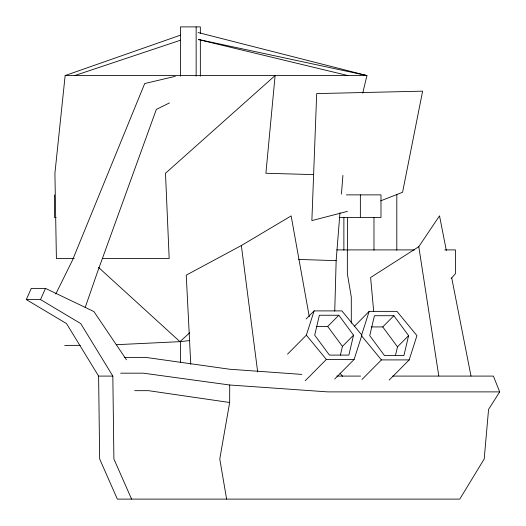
<?xml version="1.0" encoding="UTF-8"?>
<svg xmlns="http://www.w3.org/2000/svg" width="526" height="526" viewBox="0 0 526 526"><rect width="100%" height="100%" fill="white"/><g stroke="black" fill="none" stroke-linecap="round" stroke-linejoin="round"><path stroke-width="0.79" d="M351.296 323.227L351.296 297.012L347.344 273.638L347.344 249.903M226.607 499.108L219.776 458.974L229.658 402.502L229.711 384.999L143.335 373.177L120.651 373.177M334.746 311.136L336.153 260.659L339.954 212.76M341.433 194.087L342.913 175.414M180.628 35.104L65.145 75.553L54.914 173.271L56.4 258.496L74.186 258.496M340.375 355.149L342.439 346.384L353.551 335.167L338.81 315.245L319.381 315.245L314.686 335.167L329.427 355.096L348.863 355.096L353.551 335.167M395.427 355.615L397.492 346.844L408.61 335.634L393.869 315.712L374.433 315.712L369.739 335.634L384.48 355.556L403.915 355.556L408.61 335.634M362.723 93.128L366.951 75.553L198.072 32.527M287.498 354.189L306.356 335.167L314.121 310.899L341.88 310.899L361.881 335.167L354.123 359.442L334.694 379.036M369.173 311.366L361.415 335.634L381.416 359.909L409.175 359.909L416.94 335.634L396.939 311.366L369.173 311.366L354.32 326.35M85.146 307.644L97.132 273.04L156.334 109.428L169.457 102.918M392.606 376.09L493.395 376.09L499.7 391.883L488.569 409.379L484.196 458.974L459.77 499.108L117.344 499.108L99.664 458.974L98.605 376.09L66.506 323.575L26.3 299.577L31.271 288.386L45.499 288.386L93.898 311.55L126.47 359.784M26.3 299.577L40.528 299.577L45.499 288.386M55.769 294.027L72.45 260.271L144.716 83.529L175.263 76.349M373.697 311.662L370.62 277.511L418.788 246.681L439.526 215.851L446.324 250.468M451.203 278.556L455.457 273.638L455.457 249.903L444.805 249.903M306.119 318.966L314.121 310.899M316.363 326.455L327.698 326.455L338.81 315.245M305.218 380.765L326.357 359.442L354.123 359.442M371.415 326.922L382.75 326.922L393.869 315.712M361.987 379.502L381.416 359.909M389.174 380.074L409.175 359.909M189.656 332.794L179.964 341.663L116.312 344.701M190.76 364.373L186.25 275.137L241.355 245.53L291.148 215.923L309.268 316.626M380.719 200.827L402.581 192.273L422.628 91.162L316.691 93.589L311.872 220.604L347.43 211.367M74.738 75.553L180.596 40.186M189.722 340.572L179.964 341.663L98.408 267.307M64.705 345.404L80.281 345.345M65.145 75.553L366.951 75.553L198.578 39.489M346.417 194.876L380.988 194.876L380.988 217.448L339.165 217.448M56.091 217.448L54.448 217.448L54.448 194.876M336.745 249.903L414.698 249.903M102.695 258.496L169.181 258.496L165.493 173.271L275.111 75.553L265.9 173.271L313.417 174.593M124.373 357.384L145.669 357.384L229.461 369.213L301.819 374.4M98.605 376.09L112.834 376.09L113.899 458.974L131.579 499.108M336.87 376.09L360.639 376.09M134.695 390.673L148.503 390.673L229.658 402.502M499.7 391.883L327.665 391.883L229.711 384.999M298.584 259.417L336.153 260.659M198.565 39.588L347.89 75.553M40.528 299.577L80.741 323.575L112.834 376.09M340.02 373.164L342.584 376.274M306.356 335.167L326.357 359.442M382.75 326.922L397.492 346.844M327.698 326.455L342.439 346.384M451.702 277.84L471 376.044M418.788 246.681L438.789 375.991M241.355 245.53L257.687 372M396.808 194.364L396.808 250.159M373.979 217.337L373.979 250.159M360.356 194.876L360.356 217.448M347.522 217.337L347.522 250.159M343.879 217.337L343.879 250.159M200.353 33.46L200.353 26.892L180.457 26.892L180.457 76.152M200.353 40.029L200.353 76.152M196.145 26.892L196.145 76.152M180.457 341.335L180.457 362.684"/></g></svg>
